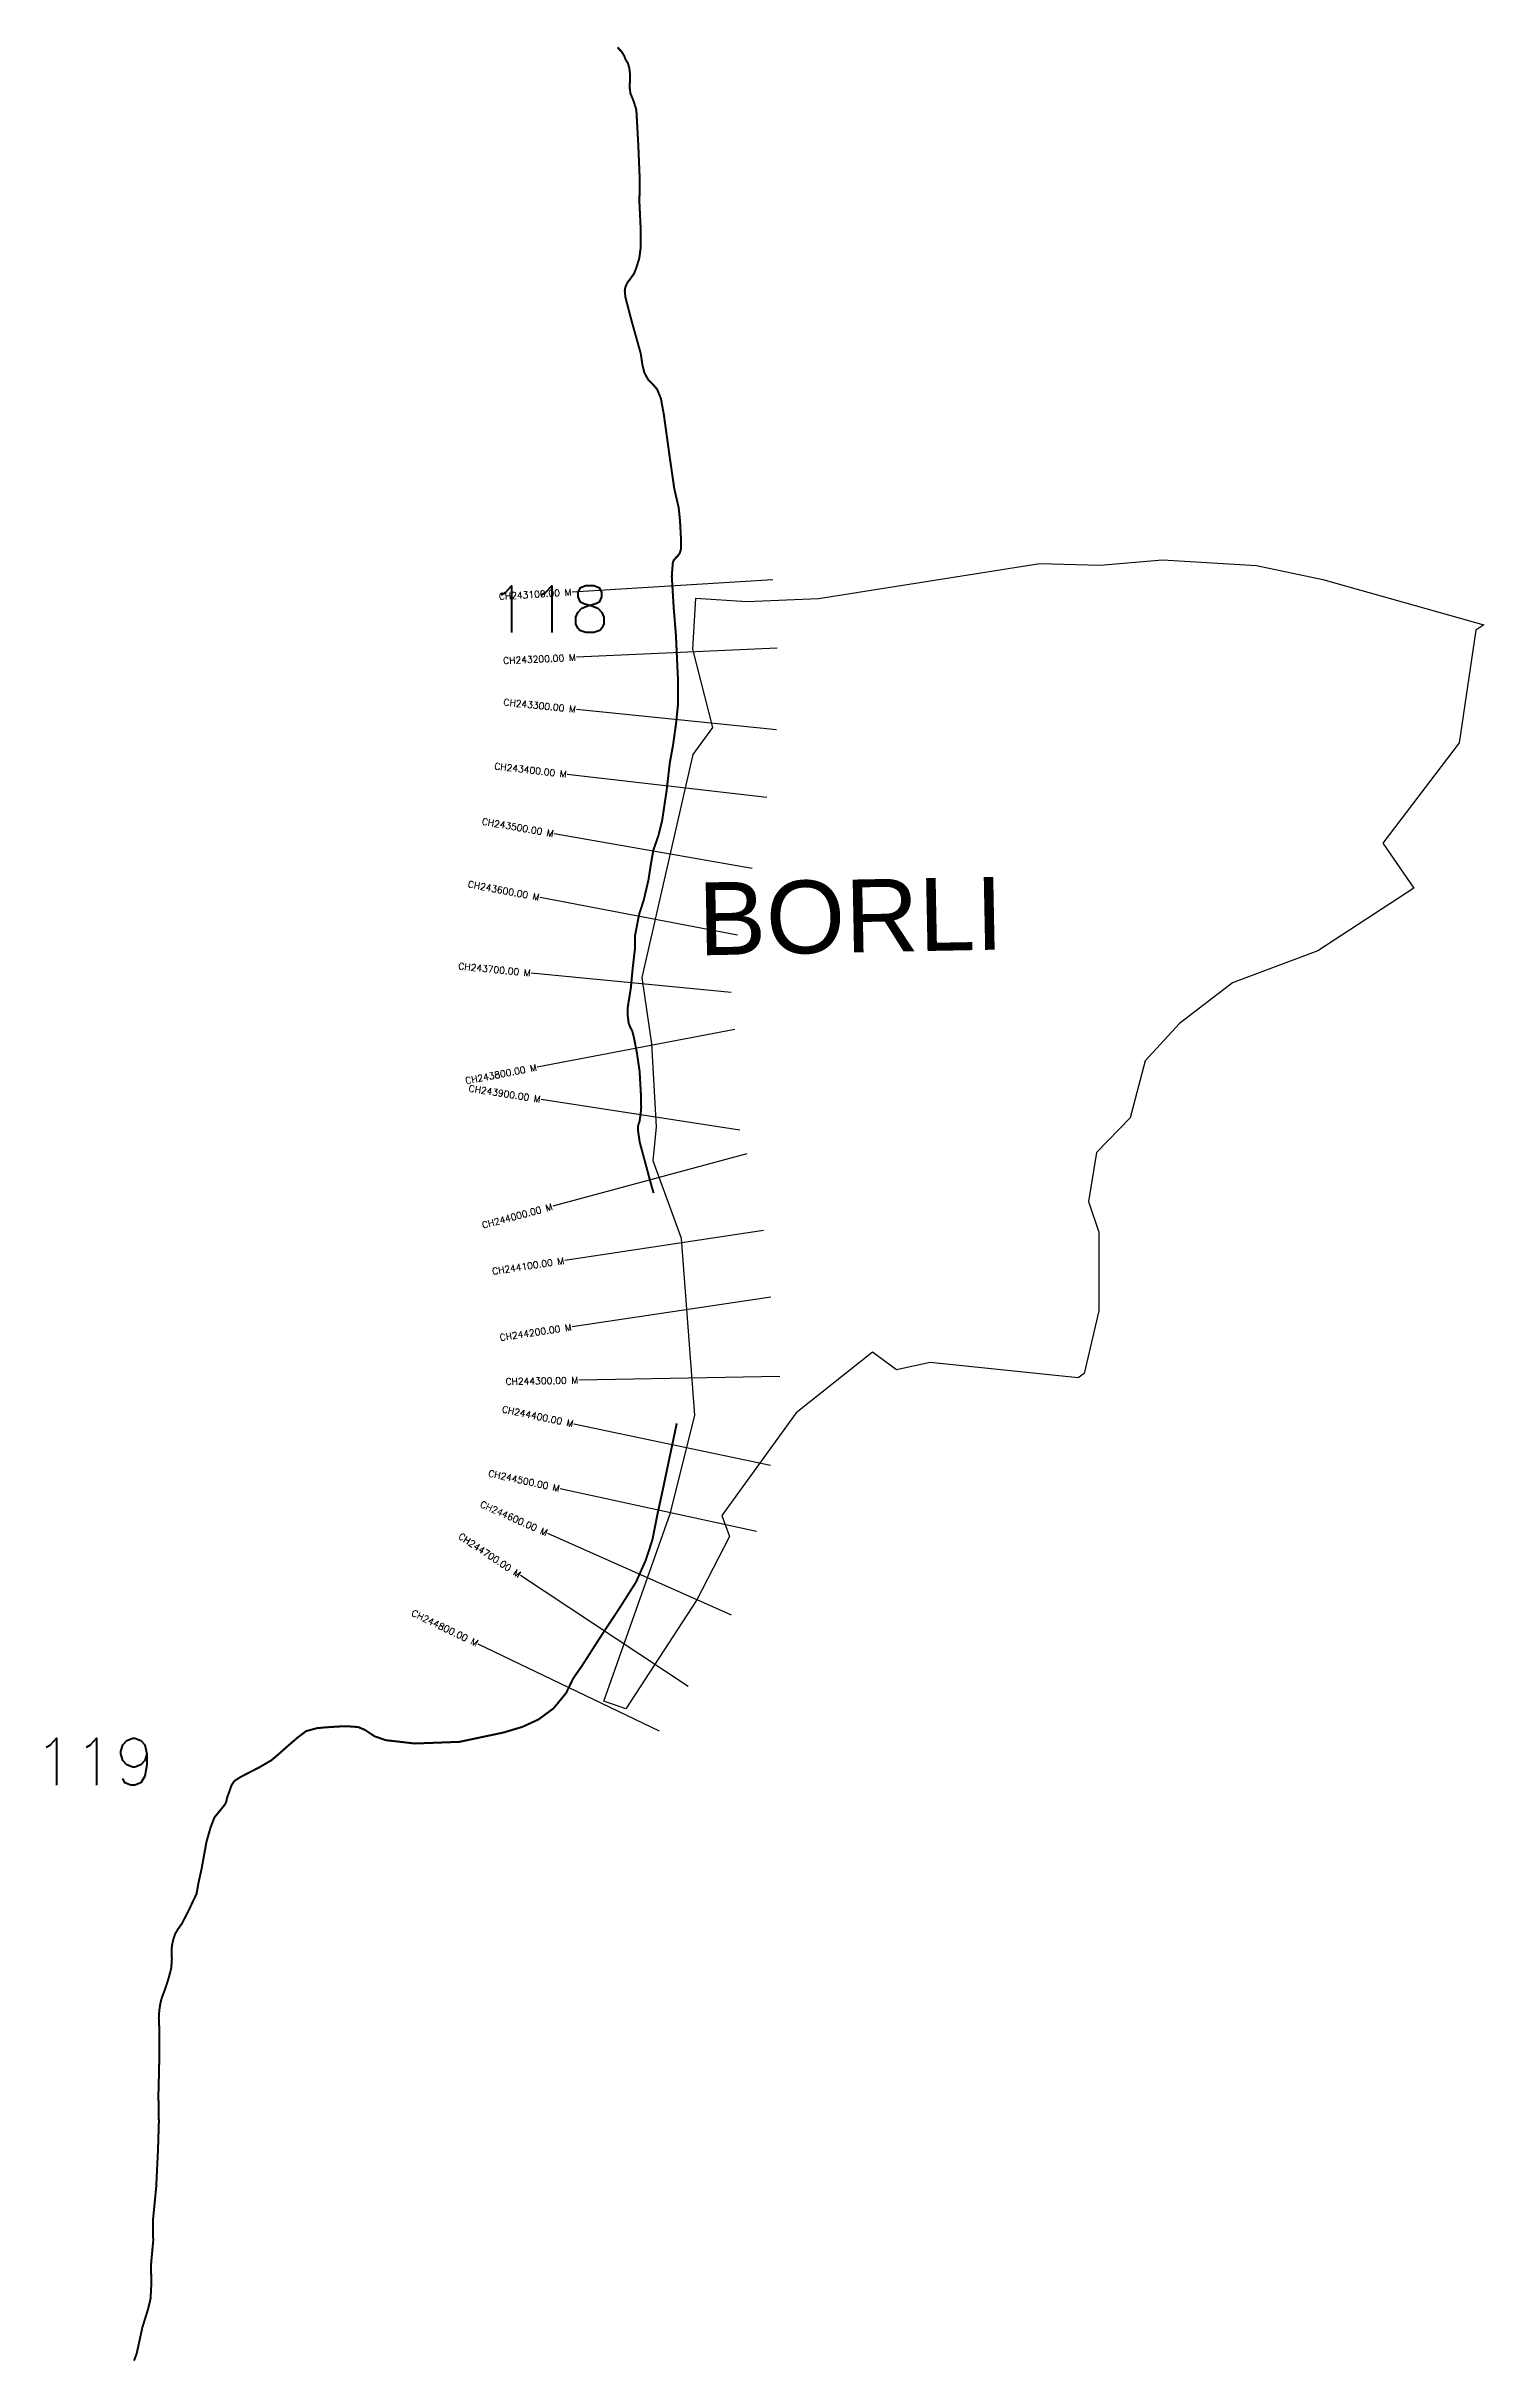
# Model space of a CAD drawing. Header units: metres. Extents: x 278581 to 280727, y 2046217 to 2049674.
import ezdxf
from ezdxf.enums import TextEntityAlignment as Align

# ---------------------------------------------------------------- set-up
doc = ezdxf.new("R2010")
doc.units = ezdxf.units.M
for name, color, linetype in [('CS', 134, 'Continuous'), ('CSMark', 6, 'Continuous'), ('NATURALLY PROTECTED', 3, 'Continuous'), ('village', 3, 'Continuous'), ('VILLAGE NAME', 250, 'Continuous')]:
    doc.layers.add(name, color=color, linetype=linetype)
doc.styles.get("Standard").update_dxf_attribs({"font": 'simplex.shx'})

msp = doc.modelspace()

# ---------------------------------------------------------------- linework, layer by layer
at = {"color": 6, "flags": 128}
msp.add_lwpolyline([(280064.4, 2048901.8), (280154.8, 2048899.3)], dxfattribs=at)
at = {"layer": 'CS'}
for p, q in [((279665.7, 2048877.7), (279366.2, 2048859.2)), ((279672.3, 2048775.6), (279372.6, 2048761.8)), ((279671.3, 2048653.7), (279372.8, 2048684)), ((279657.2, 2048552.7), (279359.1, 2048587)), ((279635.1, 2048446.5), (279339.6, 2048498.2)), ((279613, 2048346.7), (279318.4, 2048403)), ((279603.9, 2048261.2), (279305.4, 2048290.2)), ((279609, 2048206.2), (279314.3, 2048149.8)), ((279616.7, 2048055.5), (279320.2, 2048101.5)), ((279627.3, 2048020.3), (279337.7, 2047942)), ((279651.8, 2047905.9), (279355.2, 2047861.2)), ((279663.1, 2047806.5), (279366.4, 2047762)), ((279676.3, 2047687.9), (279376.3, 2047682.4)), ((279662.6, 2047555.2), (279369, 2047616.9)), ((279641.5, 2047456.2), (279348.5, 2047520.3)), ((279604.1, 2047331.7), (279329.9, 2047453.6)), ((279539.6, 2047225.1), (279289.3, 2047390.5)), ((279496.5, 2047158.2), (279226.1, 2047288.2))]:
    msp.add_line(p, q, dxfattribs=at)
at = {"layer": 'NATURALLY PROTECTED', "const_width": 3, "flags": 128}
for points in [[(279434, 2049672.7), (279435.4, 2049671.1), (279440.5, 2049665.8), (279443.9, 2049660.2), (279446.1, 2049654.5), (279449.6, 2049648.9), (279451.8, 2049641.1), (279452.8, 2049631.4), (279452.4, 2049617.6), (279452.4, 2049611.1), (279453.4, 2049603.5), (279456.5, 2049596.4), (279458.4, 2049591.4), (279462.2, 2049579), (279465.1, 2049526.5), (279467.1, 2049478.6), (279466.8, 2049440.3), (279468.7, 2049400.6), (279468.4, 2049371.7), (279466.6, 2049357.8), (279462.4, 2049344.2), (279459, 2049335.2), (279453.2, 2049327), (279448.5, 2049320.7), (279445.7, 2049314.4), (279444.9, 2049308.9), (279445.8, 2049299.6), (279455.2, 2049263.8), (279468.6, 2049215.9), (279471.4, 2049197.8), (279474.2, 2049186.7), (279480.1, 2049176), (279486.8, 2049169.4), (279493.2, 2049162), (279498.8, 2049148.3), (279503.2, 2049124.4), (279511.5, 2049064.3), (279518.8, 2049013.7), (279525.3, 2048985.6), (279527.4, 2048965.3), (279529, 2048935.1), (279528.6, 2048922.7), (279526.9, 2048917.2), (279524.4, 2048913.6), (279521.1, 2048910.3), (279517.8, 2048906.5), (279516.6, 2048902.6), (279515.1, 2048882.9), (279517.9, 2048836.2), (279521.2, 2048795.8), (279524.2, 2048731.4), (279524.4, 2048691.6), (279521.5, 2048663.2), (279517, 2048630.9), (279512.1, 2048604), (279507.3, 2048562.3), (279500.6, 2048517.5), (279495.2, 2048495.8), (279487.6, 2048473.9), (279483.8, 2048452.5), (279480.3, 2048429.6), (279473.3, 2048399.5), (279466.2, 2048377.4), (279460.4, 2048347.2), (279460.1, 2048326.5), (279456.8, 2048298.3), (279454, 2048268.6), (279449.4, 2048239.3), (279449.4, 2048225.6), (279450.8, 2048215), (279453.3, 2048208.9), (279456, 2048204), (279458.5, 2048194.4), (279463, 2048171.1), (279467, 2048143.8), (279469, 2048109.4), (279469.4, 2048090), (279468.6, 2048079.8), (279466.9, 2048068.7), (279464.8, 2048062.3), (279464.5, 2048056.4), (279467.2, 2048037.7), (279476.7, 2048002.6), (279485.4, 2047970.2), (279488.1, 2047961.8)], [(279522.5, 2047617.9), (279502, 2047520.4), (279493.6, 2047481.7), (279486.2, 2047444.2), (279476.3, 2047413.7), (279461.8, 2047381.1), (279437.9, 2047343.3), (279408.5, 2047298.8), (279381.6, 2047256.7), (279367.9, 2047237), (279357.5, 2047215.4), (279338.5, 2047192.2), (279316.1, 2047175.7), (279292.1, 2047164.7), (279264.2, 2047156.3), (279198.2, 2047142.3), (279131.5, 2047139.8), (279088, 2047144.8), (279071.2, 2047150.7), (279056.9, 2047160.2), (279046.8, 2047164.4), (279032.8, 2047165.4), (279018, 2047165.2), (278997.9, 2047163.9), (278985.4, 2047162.7), (278969.4, 2047158.4), (278956.8, 2047149), (278939.7, 2047134.2), (278928.4, 2047124.1), (278917.1, 2047114.6), (278899.8, 2047104.5), (278871.3, 2047089.8), (278862.4, 2047084), (278858.1, 2047078.1), (278855.2, 2047069.7), (278851.5, 2047059.7), (278849.6, 2047051.7), (278847.3, 2047047.8), (278839.3, 2047037.9), (278832.4, 2047029.6), (278826.6, 2047014.4), (278820.5, 2046993.2), (278813.2, 2046952.9), (278808.5, 2046931.5), (278805.6, 2046915.1), (278800.6, 2046904.9), (278794.2, 2046891.1), (278783.6, 2046870.5), (278778.1, 2046863), (278773.8, 2046855.7), (278771, 2046847.5), (278768.9, 2046838.2), (278768.4, 2046829.6), (278768.8, 2046818.4), (278767.9, 2046804.6), (278764.3, 2046790.4), (278759.3, 2046774.7), (278753.6, 2046759.6), (278751.4, 2046750.6), (278750, 2046741), (278749.3, 2046729.8), (278750.1, 2046712.6), (278749.9, 2046695.7), (278750.2, 2046677.8), (278749.6, 2046648.8), (278748.7, 2046614.9), (278749.4, 2046574.6), (278748.1, 2046533.3), (278745.4, 2046477.2), (278740.7, 2046429.3), (278740.4, 2046416), (278741, 2046397.8), (278738.4, 2046369.6), (278737.9, 2046364.2), (278737.8, 2046351.7), (278738.2, 2046333.5), (278737, 2046310.8), (278733.1, 2046294.6), (278724.8, 2046268.1), (278716.3, 2046228.9), (278712.3, 2046218.2)]]:
    msp.add_lwpolyline(points, dxfattribs=at)
at = {"layer": 'village', "color": 6}
for points in [[(280154.8, 2048899.3, 0), (280247.8, 2048907.2, 0), (280387.8, 2048898.7, 0), (280487, 2048878.2, 0), (280727.1, 2048810.5, 0)], [(280727.1, 2048810.5, 0), (280715.4, 2048802.1, 0), (280690.4, 2048634.3, 0), (280576.7, 2048484.4, 0), (280622.7, 2048417.1, 0), (280479.7, 2048323.5, 0), (280352.2, 2048275.5, 0), (280273.2, 2048214.8, 0), (280221.6, 2048159.2, 0), (280199.5, 2048074.2, 0), (280149, 2048022.1, 0), (280137.1, 2047949.3, 0), (280152.4, 2047903.5, 0), (280152.6, 2047785.9, 0), (280130.7, 2047692.5, 0), (280121.7, 2047685.9, 0), (279900.6, 2047708.6, 0), (279850.7, 2047697.6, 0), (279814.8, 2047724.4, 0), (279700.7, 2047633.5, 0), (279589.7, 2047480.2, 0), (279601.3, 2047448.9, 0), (279552.7, 2047354.6, 0), (279446.3, 2047191.5, 0), (279413.4, 2047203.1, 0), (279513.1, 2047484.4, 0), (279549.4, 2047630, 0), (279529.5, 2047893.9, 0), (279487.3, 2048010.1, 0), (279492.4, 2048060.5, 0), (279485.4, 2048184.7, 0), (279471, 2048283.7, 0), (279546.9, 2048616.8, 0), (279576.5, 2048657.1, 0), (279546.4, 2048773.8, 0), (279551.2, 2048850.1, 0), (279627.1, 2048845, 0), (279734.3, 2048849.7, 0), (280064.4, 2048901.8, 0)]]:
    msp.add_polyline3d(points, dxfattribs=at)

# ---------------------------------------------------------------- texts
at = {"char_height": 70, "attachment_point": 1}
for s, insert in [('118', (279242.8, 2048868.6)), ('119', (278563.4, 2047147.8))]:
    msp.add_mtext_dynamic_manual_height_columns(s, width=95.172, gutter_width=1, heights=[0], dxfattribs=dict(at, insert=insert))
at = {"layer": 'CSMark'}
for s, rotation, p in [('CH243100.00 M', 3.5274, (279365.2, 2048859.2)), ('CH243200.00 M', 2.6442, (279371.6, 2048761.7)), ('CH243300.00 M', 354.2124, (279371.8, 2048684.1)), ('CH243400.00 M', 353.4319, (279358.1, 2048587.1)), ('CH243500.00 M', 350.0758, (279338.6, 2048498.4)), ('CH243600.00 M', 349.1862, (279317.4, 2048403.2)), ('CH243700.00 M', 354.4479, (279304.4, 2048290.3)), ('CH243800.00 M', 10.8312, (279313.4, 2048149.6)), ('CH243900.00 M', 351.1751, (279319.2, 2048101.7)), ('CH244000.00 M', 15.1275, (279336.7, 2047941.8)), ('CH244100.00 M', 8.5816, (279354.2, 2047861)), ('CH244200.00 M', 8.517, (279365.5, 2047761.9)), ('CH244300.00 M', 1.0486, (279375.3, 2047682.3)), ('CH244400.00 M', 348.1309, (279368.1, 2047617.1)), ('CH244500.00 M', 347.6736, (279347.5, 2047520.5)), ('CH244600.00 M', 336.0342, (279329, 2047454)), ('CH244700.00 M', 326.5394, (279288.5, 2047391)), ('CH244800.00 M', 334.3134, (279225.2, 2047288.7))]:
    msp.add_text(s, height=10, rotation=rotation, dxfattribs=at).set_placement(p, align=Align.MIDDLE_RIGHT)
at = {"layer": 'VILLAGE NAME', "insert": (279553.2, 2048425.4), "char_height": 108.748, "attachment_point": 1, "rotation": 1.1028}
msp.add_mtext_dynamic_manual_height_columns('{\\fArial|b0|i0|c0|p34;BORLI}', width=726.929, gutter_width=543.7, heights=[0], dxfattribs=at)

doc.saveas('drawing.dxf')
